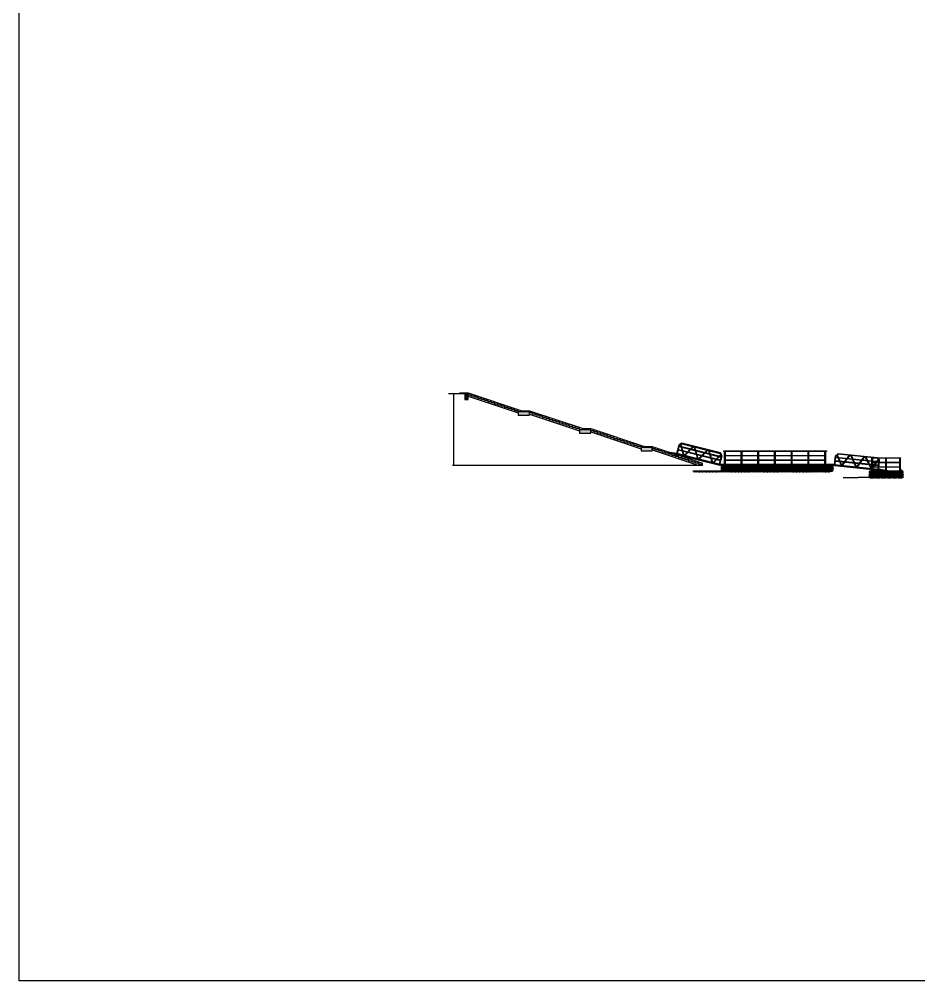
# Model space of a CAD drawing. Extents: x -231680 to 311509, y 18389 to 315840.
# Drawn here: x -37678 to 42973, y 131841 to 218066 of the extents above; entities that cross this region are included whole.
import ezdxf

# ---------------------------------------------------------------- set-up
doc = ezdxf.new("R2010")
doc.units = 0
doc.header["$LTSCALE"] = 1000
doc.linetypes.add('ACAD_ISO03W100', pattern=[30, 12, -18])
doc.linetypes.add('CENTER2', pattern=[28.575, 19.05, -3.175, 3.175, -3.175])
for name, color, linetype in [('W-bridge approach引桥', 4, 'Continuous'), ('W-FLOAT_BOWL浮筒', 253, 'Continuous'), ('W-PLASTIC_RAILINGS塑木栏杆', 6, 'Continuous'), ('W-STEEL_FRAME钢架', 3, 'Continuous'), ('W-STEEL_KEEL钢龙骨', 5, 'Continuous'), ('W-WOOD_FLOOR木地板', 30, 'Continuous'), ('W-WOOD_STUD木龙骨', 25, 'Continuous'), ('变形缝', 4, 'Continuous'), ('塑木板', 32, 'Continuous'), ('尺寸', 6, 'Continuous'), ('短销钉', 253, 'Continuous'), ('粗线', 6, 'Continuous'), ('螺栓', 146, 'Continuous'), ('龙骨', 10, 'Continuous')]:
    doc.layers.add(name, color=color, linetype=linetype)
doc.layers.add('伯利恒浮筒', color=5, linetype='Continuous', lineweight=5)
pattern_1 = [(50, (-120127.56, 200713.2), (182.18467, -15.93909), [19.05, -209.55]), (355, (-120127.56, 200713.2), (-35.24283, 191.05664), [15.24, -167.64]), (100.451, (-120112.38, 200711.88), (146.9425, 175.11669), [16.19, -178.09]), (46.1842, (-120127.56, 200764), (271.07904, -42.04233), [28.575, -314.325]), (96.6356, (-120104.97, 200760.5), (237.40423, 247.42556), [24.285, -267.135]), (351.184, (-120127.56, 200764), (237.4046, 247.4251), [22.86, -251.46]), (21, (-120102.16, 200751.3), (151.61488, -102.26552), [19.05, -209.55]), (326, (-120102.16, 200751.3), (61.80203, 184.18797), [15.24, -167.64]), (71.4514, (-120089.53, 200742.79), (213.4165, 81.92286), [16.19, -178.09]), (37.5, (-120127.56, 200713.21), (3.088603, 84.55504), [0, -165.608, 0, -170.18, 0, -168.275]), (7.5, (-120127.56, 200713.21), (66.81966, 100.180575), [0, -97.028, 0, -161.798, 0, -64.135]), (327.5, (-120184.2, 200713.21), (135.590595, -5.728744), [0, -63.5, 0, -198.12, 0, -262.89]), (317.5, (-120209.6, 200713.21), (148.12918, 25.42649), [0, -82.55, 0, -131.572, 0, -186.69])]

# ---------------------------------------------------------------- blocks, each defined once
blk = doc.blocks.new('*U41')
at = {"color": 5}
for p, q in [((-2, -53), (-2, -1)), ((-2, -1), (2, -1)), ((2, -13), (-2, -14)), ((2, -13), (-2, -14)), ((2, -15), (-2, -16)), ((2, -15), (-2, -16)), ((2, -17), (-2, -18)), ((2, -17), (-2, -18)), ((2, -19), (-2, -20)), ((2, -19), (-2, -20)), ((2, -19), (-2, -20)), ((2, -19), (-2, -20)), ((2, -21), (-2, -22)), ((2, -21), (-2, -22)), ((2, -21), (-2, -22)), ((2, -21), (-2, -22)), ((2, -23), (-2, -24)), ((2, -23), (-2, -24)), ((2, -25), (-2, -26)), ((2, -25), (-2, -26)), ((2, -27), (-2, -28)), ((2, -27), (-2, -28)), ((2, -29), (-2, -30)), ((2, -29), (-2, -30)), ((2, -29), (-2, -30)), ((2, -29), (-2, -30)), ((2, -31), (-2, -32)), ((2, -31), (-2, -32)), ((2, -31), (-2, -32)), ((2, -31), (-2, -32)), ((2, -33), (-2, -34)), ((2, -33), (-2, -34)), ((2, -35), (-2, -36)), ((2, -35), (-2, -36)), ((2, -37), (-2, -38)), ((2, -37), (-2, -38)), ((2, -39), (-2, -40)), ((2, -39), (-2, -40)), ((2, -39), (-2, -40)), ((2, -39), (-2, -40)), ((2, -41), (-2, -42)), ((2, -41), (-2, -42)), ((2, -41), (-2, -42)), ((2, -41), (-2, -42)), ((2, -43), (-2, -44)), ((2, -43), (-2, -44)), ((2, -46), (-2, -47)), ((2, -46), (-2, -47)), ((2, -48), (-2, -49)), ((2, -48), (-2, -49)), ((2, -48), (-2, -49)), ((2, -48), (-2, -49)), ((2, -50), (-2, -51)), ((2, -50), (-2, -51)), ((2, -50), (-2, -51)), ((2, -50), (-2, -51)), ((2, -52), (-2, -53)), ((2, -52), (-2, -53)), ((2, -52), (-2, -53)), ((0, -60), (-2, -53)), ((2, -54), (-2, -55)), ((2, -57), (-1, -57)), ((1, -59), (-1, -59)), ((2, -53), (0, -60)), ((2, -1), (2, -53))]:
    blk.add_line(p, q, dxfattribs=at)
blk.add_lwpolyline([(-3, 0), (-2, -1), (2, -1), (3, 0)], close=True, dxfattribs=at)
blk = doc.blocks.new('A$C0837b8cf')
at = {"layer": 'W-STEEL_FRAME钢架'}
blk.add_lwpolyline([(-17, 0), (-17, 140), (58, 140), (58, 137, -0.414214), (54, 133), (-3, 130, 0.324101), (-8, 122), (-8, 18, 0.290228), (-2, 10), (54, 7, -0.414214), (58, 3), (58, 0)], format="xyb", close=True, dxfattribs=at)
blk = doc.blocks.new('*U86')
at = {"layer": '龙骨'}
for points in [[(-25, -30), (25, -30), (25, 30), (-25, 30)], [(-20, -25), (20, -25), (20, 25), (-20, 25)]]:
    blk.add_lwpolyline(points, close=True, dxfattribs=at)
blk = doc.blocks.new('*U87')
at = {"layer": '变形缝', "color": 0, "linetype": 'ByBlock', "lineweight": -2, "transparency": 16777216}
for p in [(0, 0), (400, 0), (800, 0), (1200, 0), (1600, 0), (2000, 0), (2400, 0)]:
    blk.add_blockref('*U86', p, dxfattribs=at)
blk = doc.blocks.new('blhft')
at = {"true_color": 0x105689, "transparency": 33554470}
h = blk.add_hatch(color=146, dxfattribs=at)
h.dxf.hatch_style = 1
edge = h.paths.add_edge_path()
edge.add_line((-180, 0), (180, 0))
edge.add_arc((180, 70), 70, 270, 360)
edge.add_line((250, 70), (250, 270))
edge.add_line((250, 270), (298, 270))
edge.add_arc((298, 274), 4, 270, 360)
edge.add_line((302, 274), (302, 284))
edge.add_arc((298, 284), 4, 0, 90)
edge.add_line((298, 288), (250, 288))
edge.add_line((250, 288), (250, 375))
edge.add_arc((230, 375), 20, 0, 90)
edge.add_line((230, 395), (208, 395))
edge.add_line((208, 395), (208, 397))
edge.add_line((208, 397), (0, 407))
edge.add_line((0, 407), (-208, 397))
edge.add_line((-208, 397), (-208, 395))
edge.add_line((-208, 395), (-230, 395))
edge.add_arc((-230, 375), 20, 90, 180)
edge.add_line((-250, 375), (-250, 234))
edge.add_line((-250, 234), (-298, 234))
edge.add_arc((-298, 230), 4, 90, 180)
edge.add_line((-302, 230), (-302, 220))
edge.add_arc((-298, 220), 4, 180, 270)
edge.add_line((-298, 216), (-250, 216))
edge.add_line((-250, 216), (-250, 70))
edge.add_line((-250, 70), (-249, 60))
edge.add_line((-249, 60), (-246, 47))
edge.add_line((-246, 47), (-242, 37))
edge.add_line((-242, 37), (-235, 26))
edge.add_line((-235, 26), (-227, 18))
edge.add_line((-227, 18), (-220, 13))
edge.add_line((-220, 13), (-212, 8))
edge.add_line((-212, 8), (-204, 4))
edge.add_line((-204, 4), (-197, 2))
edge.add_line((-197, 2), (-188, 0))
edge.add_line((-188, 0), (-180, 0))
blk.add_lwpolyline([(-180, 0), (180, 0, 0.414214), (250, 70), (250, 270), (298, 270, 0.414214), (302, 274), (302, 284, 0.414214), (298, 288), (250, 288), (250, 375, 0.414214), (230, 395), (208, 395), (208, 397), (0, 407), (-208, 397), (-208, 395), (-230, 395, 0.414214), (-250, 375), (-250, 234), (-298, 234, 0.414214), (-302, 230), (-302, 220, 0.414214), (-298, 216), (-250, 216), (-250, 70), (-249, 60), (-246, 47), (-242, 37), (-235, 26), (-227, 18), (-220, 13), (-212, 8), (-204, 4), (-197, 2), (-188, 0)], format="xyb", close=True)
at = {"layer": 'W-FLOAT_BOWL浮筒', "ltscale": 0.5}
for p, q in [((-302, 230), (-302, 220)), ((302, 284), (302, 274))]:
    blk.add_line(p, q, dxfattribs=at)
at = {"layer": 'W-FLOAT_BOWL浮筒'}
for p, q in [((-302, 226), (-174, 226)), ((-298, 234), (-184, 234)), ((-298, 216), (-184, 216)), ((-250, 234), (-250, 375)), ((-250, 70), (-250, 216)), ((-230, 395), (230, 395)), ((-208, 397), (208, 397)), ((-208, 397), (-208, 395)), ((-180, 0), (180, 0)), ((-174, 244), (-174, 375)), ((174, 280), (-174, 226)), ((-174, 206), (-174, 70)), ((174, 298), (174, 375)), ((174, 280), (302, 280)), ((174, 260), (174, 70)), ((184, 288), (298, 288)), ((184, 270), (298, 270)), ((208, 397), (208, 395)), ((250, 375), (250, 288)), ((250, 270), (250, 70))]:
    blk.add_line(p, q, dxfattribs=at)
at = {"layer": 'W-FLOAT_BOWL浮筒', "ltscale": 0.5}
for centre, start, end in [((-298, 230), 90, 180), ((298, 284), 0, 90)]:
    blk.add_arc(centre, 4, start, end, dxfattribs=at)
at = {"layer": 'W-FLOAT_BOWL浮筒'}
for centre, radius, start, end in [((-298, 220), 4, 180, 270), ((-230, 375), 20, 90, 180), ((-180, 70), 70, 180, 270), ((0, -1768), 2175, 84.50426, 95.49574), ((-184, 244), 10, 270, 0), ((-184, 206), 10, 0, 90), ((-154, 375), 20, 90, 180), ((-104, 70), 70, 180, 270), ((104, 70), 70, 270, 0), ((154, 375), 20, 0, 90), ((184, 298), 10, 180, 270), ((184, 260), 10, 90, 180), ((180, 70), 70, 270, 0), ((230, 375), 20, 0, 90), ((298, 274), 4, 270, 0)]:
    blk.add_arc(centre, radius, start, end, dxfattribs=at)
at = {"layer": 'W-FLOAT_BOWL浮筒', "extrusion": (0, 0, -1)}
blk.add_ellipse((-212, 375), major_axis=(-30.4, 0), ratio=0.921809, start_param=3.141593, end_param=6.283185, dxfattribs=at)
at = {"layer": 'W-FLOAT_BOWL浮筒'}
blk.add_ellipse((-212, 320), major_axis=(-16, 0), ratio=0.75, dxfattribs=at)
blk.add_ellipse((212, 375), major_axis=(30.4, 0.1), ratio=0.921809, start_param=3.141593, end_param=6.283185, dxfattribs=at)
at = {"layer": 'W-FLOAT_BOWL浮筒', "extrusion": (0, 0, -1)}
blk.add_ellipse((212, 320), major_axis=(16, 0), ratio=0.75, dxfattribs=at)
blk = doc.blocks.new('dxd')
at = {"layer": '短销钉', "lineweight": 13}
for p, q in [((-86, 227), (-56, 200)), ((-79, 244), (79, 244)), ((-78, 244), (-78, 246)), ((-78, 246), (78, 246)), ((-52, 180), (-52, 193)), ((-49, 153), (-28, 136)), ((-43, 197), (42, 197)), ((-29, 39), (-29, 45)), ((-26, 48), (-24, 48)), ((-24, 30), (-24, 128)), ((-24, 30), (24, 30)), ((-24, 30), (-18, 2)), ((-19, 133), (19, 133)), ((-16, 0), (16, 0)), ((-6, 39), (-6, 44)), ((6, 39), (6, 44)), ((24, 30), (18, 2)), ((24, 30), (24, 128)), ((26, 48), (24, 48)), ((49, 153), (28, 136)), ((29, 39), (29, 45)), ((52, 180), (52, 193)), ((86, 227), (56, 200)), ((78, 244), (78, 246))]:
    blk.add_line(p, q, dxfattribs=at)
at = {"layer": '短销钉', "lineweight": 13, "ltscale": 0.1}
for p, q in [((-18, 2), (-18, 0)), ((-18, 0), (-16, 0)), ((16, 0), (18, 0)), ((18, 2), (18, 0))]:
    blk.add_line(p, q, dxfattribs=at)
at = {"layer": '短销钉', "lineweight": 13}
for centre, radius, start, end in [((-79, 234), 10, 90, 228.00092), ((0, -1254), 1503, 87.04345, 92.95655), ((-44, 170), 13.5, 126.56574, 231), ((-62, 193), 10, 0, 48.00092), ((-35, 154), 31.4, 56.41658, 122.85309), ((-43, 161), 10, 184.14788, 231), ((-34, 186), 31.4, 236.13806, 303.55692), ((-26, 45), 3, 90, 180), ((-34, 128), 10, 0, 51), ((-16, 2), 2.5, 191.30993, 270), ((-25, 170), 13.5, 308.36964, 51.90106), ((-3, 44), 3, 115.37693, 180), ((0, 38), 10, 64.62307, 115.37693), ((3, 44), 3, 0, 64.62307), ((25, 170), 13.5, 128.09894, 231.63036), ((16, 2), 2.5, 270, 348.69007), ((35, 155), 31.3, 57.12872, 123.60194), ((34, 186), 31.4, 236.43853, 303.86649), ((34, 128), 10, 129, 180), ((26, 45), 3, 0, 90), ((42, 161), 10, 309, 355.85212), ((62, 193), 10, 131.99908, 180), ((44, 170), 13.5, 309, 53.43426), ((79, 234), 10, 311.99908, 90)]:
    blk.add_arc(centre, radius, start, end, dxfattribs=at)
for centre, major_axis, start_param, end_param in [((-23, 39), (0, -9), 4.712389, 6.115737), ((0, 39), (0, 9), 1.570796, 4.712389)]:
    blk.add_ellipse(centre, major_axis=major_axis, ratio=0.666667, start_param=start_param, end_param=end_param, dxfattribs=at)
at = {"layer": '短销钉', "lineweight": 13, "extrusion": (0, 0, -1)}
blk.add_ellipse((23, 39), major_axis=(0, -9), ratio=0.666667, start_param=4.712389, end_param=6.115737, dxfattribs=at)
blk = doc.blocks.new('短销固定件正视面')
at = {"layer": '塑木板', "color": 156}
blk.add_lwpolyline([(2149439, 351499), (2149442, 351499), (2149489, 351499), (2149489, 351452), (2149489, 351449), (2149439, 351449)], close=True, dxfattribs=at)
at = {"layer": '塑木板', "color": 5}
blk.add_lwpolyline([(2149489, 351449), (2149489, 351499), (2149439, 351499)], dxfattribs=at)
at = {"layer": '螺栓', "color": 156}
for points in [[(2149454, 351197), (2149475, 351197), (2149475, 351187), (2149454, 351187)], [(2149455, 351199), (2149473, 351199), (2149473, 351197), (2149455, 351197)], [(2149459, 351197), (2149470, 351197), (2149470, 351187), (2149459, 351187)]]:
    blk.add_lwpolyline(points, close=True, dxfattribs=at)
blk.add_lwpolyline([(2149458, 351449), (2149458, 351182), (2149470, 351182), (2149470, 351449)], dxfattribs=at)
blk = doc.blocks.new('A$C47c33f2f')
at = {"color": 4}
for p, q in [((0, 0), (46, 0)), ((44, 2), (2, 2)), ((2, 2), (2, 2)), ((4, 18), (4, 4)), ((4, 18), (42, 18)), ((4, 4), (42, 4)), ((12, 26), (12, 88)), ((12, 26), (32, 26)), ((34, 26), (34, 88)), ((42, 16), (42, 4))]:
    blk.add_line(p, q, dxfattribs=at)
blk.add_circle((23, 104), 15, dxfattribs=at)
for centre, radius, start, end in [((2, 0), 2.5, 90, 180), ((2, 4), 2, 270, 0), ((12, 18), 8, 90, 180), ((-5, 88), 17.3, 1.48254, 29.93066), ((32, 16), 10, 0, 90), ((51, 88), 17.3, 150.06934, 178.51746), ((44, 4), 2, 180, 270), ((44, 0), 2.5, 0, 90)]:
    blk.add_arc(centre, radius, start, end, dxfattribs=at)
at = {"layer": '尺寸'}
for p, q in [((0, 0), (0, 0)), ((0, 0), (0, 0)), ((44, 2), (44, 2)), ((46, 0), (46, 0))]:
    blk.add_line(p, q, dxfattribs=at)
blk = doc.blocks.new('连接')
at = {"layer": 'W-STEEL_KEEL钢龙骨'}
blk.add_lwpolyline([(503899, 498604), (503899, 498534), (503959, 498534), (503959, 498604)], dxfattribs=at)
blk.add_circle((503929, 498604), 5, dxfattribs=at)
blk.add_arc((503929, 498604), 30, 0, 180, dxfattribs=at)
blk = doc.blocks.new('*U88')
at = {"layer": '伯利恒浮筒'}
for p in [(-250, -243), (250, -243)]:
    blk.add_blockref('blhft', p, dxfattribs=at)
at = {"layer": '塑木板', "color": 0}
blk.add_blockref('短销固定件正视面', (-2149464, -351256), dxfattribs=at)
at = {"layer": '短销钉'}
blk.add_blockref('dxd', (0, -57), dxfattribs=at)
blk = doc.blocks.new('*U89')
at = {"color": 0, "linetype": 'ByBlock', "lineweight": -2, "transparency": 16777216}
for p in [(-7000, 0), (-6000, 0), (-5000, 0), (-4000, 0), (-3000, 0), (-2000, 0), (-1000, 0), (0, 0)]:
    blk.add_blockref('*U88', p, dxfattribs=at)
blk = doc.blocks.new('*U90')
at = {"layer": 'W-WOOD_FLOOR木地板', "xscale": -0.5725585485362127, "yscale": 0.5725585485362127, "zscale": 0.5725585485362127}
blk.add_blockref('A$C0837b8cf', (12, -40), dxfattribs=at)
blk = doc.blocks.new('*U91')
at = {"color": 0, "linetype": 'ByBlock', "lineweight": -2, "transparency": 16777216}
for p in [(-7000, 0), (-6000, 0), (-5000, 0), (-4000, 0), (-3000, 0), (-2000, 0), (-1000, 0), (0, 0)]:
    blk.add_blockref('*U90', p, dxfattribs=at)
blk = doc.blocks.new('*U67')
blk.add_lwpolyline([(33, 61), (-33, -61)])
blk = doc.blocks.new('*U68')
at = {"color": 0, "linetype": 'ByBlock', "lineweight": -2, "transparency": 16777216}
for p in [(-12198, 0), (-12098, 0), (-11998, 0), (-11898, 0), (-11798, 0), (-11698, 0), (-11598, 0), (-11498, 0), (-11398, 0), (-11298, 0), (-11198, 0), (-11098, 0), (-10998, 0), (-10898, 0), (-10798, 0), (-10698, 0), (-10598, 0), (-10498, 0), (-10398, 0), (-10298, 0), (-10198, 0), (-10098, 0), (-9998, 0), (-9898, 0), (-9798, 0), (-9698, 0), (-9598, 0), (-9498, 0), (-9398, 0), (-9298, 0), (-9198, 0), (-9099, 0), (-8999, 0), (-8899, 0), (-8799, 0), (-8699, 0), (-8599, 0), (-8499, 0), (-8399, 0), (-8299, 0), (-8199, 0), (-8099, 0), (-7999, 0), (-7899, 0), (-7799, 0), (-7699, 0), (-7599, 0), (-7499, 0), (-7399, 0), (-7299, 0), (-7199, 0), (-7099, 0), (-6999, 0), (-6899, 0), (-6799, 0), (-6699, 0), (-6599, 0), (-6499, 0), (-6399, 0), (-6299, 0), (-6199, 0), (-6099, 0), (-5999, 0), (-5899, 0), (-5799, 0), (-5699, 0), (-5599, 0), (-5499, 0), (-5399, 0), (-5299, 0), (-5199, 0), (-5099, 0), (-4999, 0), (-4899, 0), (-4799, 0), (-4699, 0), (-4599, 0), (-4499, 0), (-4399, 0), (-4299, 0), (-4199, 0), (-4099, 0), (-3999, 0), (-3899, 0), (-3799, 0), (-3699, 0), (-3599, 0), (-3499, 0), (-3399, 0), (-3299, 0), (-3199, 0), (-3099, 0), (-3000, 0), (-2900, 0), (-2800, 0), (-2700, 0), (-2600, 0), (-2500, 0), (-2400, 0), (-2300, 0), (-2200, 0), (-2100, 0), (-2000, 0), (-1900, 0), (-1800, 0), (-1700, 0), (-1600, 0), (-1500, 0), (-1400, 0), (-1300, 0), (-1200, 0), (-1100, 0), (-1000, 0), (-900, 0), (-800, 0), (-700, 0), (-600, 0), (-500, 0), (-400, 0), (-300, 0), (-200, 0), (-100, 0), (0, 0)]:
    blk.add_blockref('*U67', p, dxfattribs=at)
blk = doc.blocks.new('滚轮支架 -left')
for p, q in [((-50, 10), (-22, 81)), ((50, 10), (22, 81))]:
    blk.add_line(p, q)
at = {"color": 3, "linetype": 'CENTER2'}
for p, q in [((-15, 70), (15, 70)), ((0, 85), (0, 55))]:
    blk.add_line(p, q, dxfattribs=at)
blk.add_lwpolyline([(-50, 10), (50, 10), (50, -5), (-50, -5)], close=True)
blk.add_circle((0, 70), 11)
blk.add_arc((0, 70), 25, 26.19556, 153.80444)
blk = doc.blocks.new('滚轮')
for radius in [50, 47, 12.2, 10.3]:
    blk.add_circle((0, 0), radius)
blk = doc.blocks.new('jkhgasjgasjkdgasjdk')
blk.add_lwpolyline([(61709, -4800), (61711, -4805, 0.414214), (61712, -4806), (62487, -4619, 0.416514), (62488, -4618), (62487, -4614, 0.411917), (62486, -4614)], format="xyb", close=True)
at = {"lineweight": 5}
blk.add_lwpolyline([(61812, -4782), (61816, -4799, -0.414214), (61815, -4800), (61725, -4822, -0.414214), (61724, -4821), (61720, -4804)], format="xyb", dxfattribs=at)
blk.add_lwpolyline([(61812, -4782), (62469, -4624), (62472, -4636), (61815, -4794)], close=True)
blk.add_lwpolyline([(61813, -4786), (62470, -4629)])
blk = doc.blocks.new('hajsdhjasdhkasd')
at = {"color": 3}
for p, q in [((62502, -3818), (62702, -3618)), ((62502, -4618), (62502, -3818)), ((62547, -3837), (62502, -3818)), ((62547, -3837), (62720, -3663)), ((62547, -4618), (62547, -3837)), ((62702, -3618), (66282, -3618)), ((66282, -3618), (62702, -3618)), ((62720, -3663), (62702, -3618)), ((66263, -3663), (62720, -3663)), ((66263, -3663), (66282, -3618)), ((66263, -3663), (66437, -3837)), ((66282, -3618), (66482, -3818)), ((66437, -4618), (66437, -3837)), ((66482, -4618), (66482, -3818)), ((62492, -4618), (66492, -4618)), ((62492, -4698), (62492, -4618)), ((62492, -4698), (62492, -4618)), ((62492, -4698), (66492, -4698)), ((66492, -4698), (66492, -4618)), ((66492, -4698), (66492, -4647))]:
    blk.add_line(p, q, dxfattribs=at)
at = {"color": 3, "linetype": 'ACAD_ISO03W100'}
for p, q in [((62543, -4618), (62543, -3836)), ((62544, -3834), (62719, -3659)), ((66265, -3659), (62719, -3659)), ((66265, -3659), (66441, -3835)), ((66441, -4618), (66441, -3835))]:
    blk.add_line(p, q, dxfattribs=at)
at = {"color": 0}
for p, q in [((62547, -3932), (66437, -3932)), ((62547, -3982), (66437, -3982)), ((62547, -4250), (66437, -4250)), ((62547, -4300), (66437, -4300))]:
    blk.add_line(p, q, dxfattribs=at)
at = {"color": 2}
for p, q in [((62611, -3767), (62647, -3731)), ((62611, -3767), (63089, -4618)), ((62647, -3731), (63146, -4618)), ((63168, -4618), (63727, -3659)), ((63226, -4618), (63785, -3659)), ((63785, -3659), (63727, -3659)), ((64423, -4618), (63865, -3659)), ((63865, -3659), (63922, -3659)), ((64481, -4618), (63922, -3659)), ((64502, -4618), (65060, -3659)), ((64560, -4618), (65118, -3659)), ((65118, -3659), (65060, -3659)), ((65757, -4618), (65198, -3659)), ((65198, -3659), (65256, -3659)), ((65815, -4618), (65256, -3659)), ((66336, -3731), (65837, -4618)), ((66373, -3767), (65894, -4618)), ((66373, -3767), (66336, -3731))]:
    blk.add_line(p, q, dxfattribs=at)
at = {"color": 4}
blk.add_line((66482, -3818), (66437, -3837), dxfattribs=at)
at = {"color": 3, "lineweight": 5}
for p, q in [((66482, -4618), (66482, -3818)), ((62492, -4698), (62492, -4618)), ((62492, -4678), (62492, -4618)), ((62492, -4678), (62492, -4618)), ((62492, -4698), (62492, -4618)), ((62492, -4678), (62492, -4618)), ((62492, -4678), (62492, -4618)), ((62492, -4698), (66492, -4698)), ((66392, -4698), (66392, -4618)), ((66492, -4678), (66492, -4618)), ((66492, -4698), (66492, -4618))]:
    blk.add_line(p, q, dxfattribs=at)
at = {"color": 1}
for p, q in [((62492, -4618), (62492, -4618)), ((62492, -4618), (62492, -4618)), ((66491, -4619), (66491, -4619)), ((66491, -4619), (66491, -4619))]:
    blk.add_line(p, q, dxfattribs=at)
at = {"color": 3}
for points in [[(62492, -4618), (66492, -4618), (66492, -4698), (62492, -4698)], [(62496, -4622), (62568, -4622), (62568, -4694), (62496, -4694)], [(62496, -4622), (62568, -4622), (62568, -4694), (62496, -4694)], [(66392, -4618), (66492, -4618), (66492, -4698), (66392, -4698)], [(66396, -4622), (66488, -4622), (66488, -4694), (66396, -4694)]]:
    blk.add_lwpolyline(points, close=True, dxfattribs=at)
at = {"color": 3, "lineweight": 5}
for points in [[(62492, -4618), (62572, -4618), (62572, -4698), (62492, -4698)], [(62496, -4622), (62568, -4622), (62568, -4694), (62496, -4694)], [(62496, -4622), (62568, -4622), (62568, -4694), (62496, -4694)], [(66492, -4618), (66392, -4618), (66392, -4698), (66492, -4698)], [(66488, -4622), (66396, -4622), (66396, -4694), (66488, -4694)]]:
    blk.add_lwpolyline(points, close=True, dxfattribs=at)
at = {"rotation": 180}
blk.add_blockref('滚轮支架 -left', (66442, -4703), dxfattribs=at)
blk.add_blockref('滚轮支架 -left', (66442, -4703), dxfattribs=at)
blk.add_blockref('滚轮支架 -left', (66442, -4703), dxfattribs=at)
blk.add_blockref('滚轮支架 -left', (66442, -4703), dxfattribs=at)
blk.add_blockref('滚轮支架 -left', (66442, -4703), dxfattribs=at)
blk.add_blockref('滚轮支架 -left', (66442, -4703), dxfattribs=at)
blk.add_blockref('滚轮', (66442, -4773))
blk.add_blockref('滚轮', (66442, -4773))
blk.add_blockref('滚轮', (66442, -4773))
at = {"xscale": -1, "rotation": 7.958645654044859}
blk.add_blockref('jkhgasjgasjkdgasjdk', (127739, 8603), dxfattribs=at)
blk = doc.blocks.new('sdgdfghdrth')
h = blk.add_hatch()
h.set_pattern_fill('AR-CONC', color=256, scale=100)
h.set_pattern_definition([(50, (0, 0), (182.18467, -15.93909), [19.05, -209.55]), (355, (0, 0), (-35.24283, 191.05664), [15.24, -167.64]), (100.451, (15.18, -1.33), (146.9425, 175.11669), [16.19, -178.09]), (46.1842, (0, 50.8), (271.07904, -42.04233), [28.575, -314.325]), (96.6356, (22.6, 47.3), (237.40423, 247.42556), [24.285, -267.135]), (351.184, (0, 50.8), (237.4046, 247.4251), [22.86, -251.46]), (21, (25.4, 38.1), (151.61488, -102.26552), [19.05, -209.55]), (326, (25.4, 38.1), (61.80203, 184.18797), [15.24, -167.64]), (71.4514, (38.03, 29.58), (213.4165, 81.92286), [16.19, -178.09]), (37.5, (0, 0), (3.088603, 84.55504), [0, -165.608, 0, -170.18, 0, -168.275]), (7.5, (0, 0), (66.81966, 100.180575), [0, -97.028, 0, -161.798, 0, -64.135]), (327.5, (-56.64, 0), (135.590595, -5.728744), [0, -63.5, 0, -198.12, 0, -262.89]), (317.5, (-82.04, 0), (148.12918, 25.42649), [0, -82.55, 0, -131.572, 0, -186.69])])
h.paths.add_polyline_path([(141597, -21764), (141297, -21764), (141297, -21664), (140997, -21664), (140997, -21564), (140697, -21564), (140697, -21464), (140397, -21464), (140397, -21364), (140097, -21364), (140097, -21264), (139797, -21264), (139797, -21164), (139497, -21164), (139497, -21264), (143686, -22664), (143997, -22664), (143997, -22564), (143697, -22564), (143697, -22464), (143397, -22464), (143397, -22364), (143097, -22364), (143097, -22264), (142797, -22264), (142797, -22164), (142497, -22164), (142497, -22064), (142197, -22064), (142197, -21964), (141897, -21964), (141897, -21864), (141597, -21864)])
for points in [[(139497, -20964), (143997, -22464)], [(139797, -21264), (139797, -21164), (139497, -21164)], [(139497, -21264), (143686, -22664)], [(140097, -21364), (140097, -21264), (139797, -21264)], [(140397, -21464), (140397, -21364), (140097, -21364)], [(140697, -21564), (140697, -21464), (140397, -21464)], [(140997, -21664), (140997, -21564), (140697, -21564)], [(141297, -21764), (141297, -21664), (140997, -21664)], [(141597, -21864), (141597, -21764), (141297, -21764)], [(141897, -21964), (141897, -21864), (141597, -21864)], [(142197, -22064), (142197, -21964), (141897, -21964)], [(142497, -22164), (142497, -22064), (142197, -22064)], [(142797, -22264), (142797, -22164), (142497, -22164)], [(143097, -22364), (143097, -22264), (142797, -22264)], [(143397, -22464), (143397, -22364), (143097, -22364)], [(143697, -22564), (143697, -22464), (143397, -22464)], [(143997, -22664), (143997, -22564), (143697, -22564)]]:
    blk.add_lwpolyline(points)

msp = doc.modelspace()

# ---------------------------------------------------------------- hatches: boundary and pattern name
h = msp.add_hatch()
h.set_pattern_fill('AR-CONC', color=256, scale=100)
h.set_pattern_definition(pattern_1)
h.paths.add_polyline_path([(2569.6, 184461.5), (2269.6, 184461.5), (2269.6, 183961.5), (2569.6, 183961.5)])
h = msp.add_hatch()
h.set_pattern_fill('AR-CONC', color=256, scale=100)
h.set_pattern_definition(pattern_1)
h.paths.add_polyline_path([(2569.6, 184461.5), (2269.6, 184461.5), (2269.6, 183961.5), (2569.6, 183961.5)], flags=17)
h.paths.add_polyline_path([(7069.6, 182857.6), (8069.6, 182857.6), (8069.6, 182757.6), (8069.6, 182557.6), (7069.6, 182557.6), (7069.6, 182757.6), (2569.6, 184261.5), (2569.6, 183961.5), (2269.6, 183961.5), (2269.6, 184461.5), (2569.6, 184461.5), (2569.6, 184361.5), (2869.6, 184361.5), (2869.6, 184261.5), (3169.6, 184261.5), (3169.6, 184161.5), (3469.6, 184161.5), (3469.6, 184061.5), (3769.6, 184061.5), (3769.6, 183961.5), (4069.6, 183961.5), (4069.6, 183861.5), (4369.6, 183861.5), (4369.6, 183761.5), (4669.6, 183761.5), (4669.6, 183661.5), (4969.6, 183661.5), (4969.6, 183561.5), (5269.6, 183561.5), (5269.6, 183461.5), (5569.6, 183461.5), (5569.6, 183361.5), (5869.6, 183361.5), (5869.6, 183261.5), (6169.6, 183261.5), (6169.6, 183161.5), (6469.6, 183161.5), (6469.6, 183061.5), (6769.6, 183061.5), (6769.6, 182961.5), (7069.6, 182961.5)])
h = msp.add_hatch()
h.set_pattern_fill('AR-CONC', color=256, scale=100)
h.set_pattern_definition([(50, (-114627.56, 199109.23), (182.18467, -15.93909), [19.05, -209.55]), (355, (-114627.56, 199109.23), (-35.24283, 191.05664), [15.24, -167.64]), (100.451, (-114612.38, 199107.9), (146.9425, 175.11669), [16.19, -178.09]), (46.1842, (-114627.56, 199160.03), (271.07904, -42.04233), [28.575, -314.325]), (96.6356, (-114604.97, 199156.53), (237.40423, 247.42556), [24.285, -267.135]), (351.184, (-114627.56, 199160.03), (237.4046, 247.4251), [22.86, -251.46]), (21, (-114602.16, 199147.33), (151.61488, -102.26552), [19.05, -209.55]), (326, (-114602.16, 199147.33), (61.80203, 184.18797), [15.24, -167.64]), (71.4514, (-114589.53, 199138.81), (213.4165, 81.92286), [16.19, -178.09]), (37.5, (-114627.56, 199109.23), (3.088603, 84.55504), [0, -165.608, 0, -170.18, 0, -168.275]), (7.5, (-114627.56, 199109.23), (66.81966, 100.180575), [0, -97.028, 0, -161.798, 0, -64.135]), (327.5, (-114684.2, 199109.23), (135.590595, -5.728744), [0, -63.5, 0, -198.12, 0, -262.89]), (317.5, (-114709.6, 199109.23), (148.12918, 25.42649), [0, -82.55, 0, -131.572, 0, -186.69])])
h.paths.add_polyline_path([(8069.6, 182857.6), (7769.6, 182857.6), (7769.6, 182357.6), (8069.6, 182357.6)], flags=17)
h.paths.add_polyline_path([(12569.6, 181253.6), (13569.6, 181253.6), (13569.6, 181153.6), (13569.6, 180953.6), (12569.6, 180953.6), (12569.6, 181153.6), (8069.6, 182657.6), (8069.6, 182357.6), (7769.6, 182357.6), (7769.6, 182857.6), (8069.6, 182857.6), (8069.6, 182757.6), (8369.6, 182757.6), (8369.6, 182657.6), (8669.6, 182657.6), (8669.6, 182557.6), (8969.6, 182557.6), (8969.6, 182457.6), (9269.6, 182457.6), (9269.6, 182357.6), (9569.6, 182357.6), (9569.6, 182257.6), (9869.6, 182257.6), (9869.6, 182157.6), (10169.6, 182157.6), (10169.6, 182057.6), (10469.6, 182057.6), (10469.6, 181957.6), (10769.6, 181957.6), (10769.6, 181857.6), (11069.6, 181857.6), (11069.6, 181757.6), (11369.6, 181757.6), (11369.6, 181657.6), (11669.6, 181657.6), (11669.6, 181557.6), (11969.6, 181557.6), (11969.6, 181457.6), (12269.6, 181457.6), (12269.6, 181357.6), (12569.6, 181357.6)])
h = msp.add_hatch()
h.set_pattern_fill('AR-CONC', color=256, scale=100)
h.set_pattern_definition([(50, (-109127.56, 197505.26), (182.18467, -15.93909), [19.05, -209.55]), (355, (-109127.56, 197505.26), (-35.24283, 191.05664), [15.24, -167.64]), (100.451, (-109112.38, 197503.93), (146.9425, 175.11669), [16.19, -178.09]), (46.1842, (-109127.56, 197556.06), (271.07904, -42.04233), [28.575, -314.325]), (96.6356, (-109104.97, 197552.56), (237.40423, 247.42556), [24.285, -267.135]), (351.184, (-109127.56, 197556.06), (237.4046, 247.4251), [22.86, -251.46]), (21, (-109102.16, 197543.36), (151.61488, -102.26552), [19.05, -209.55]), (326, (-109102.16, 197543.36), (61.80203, 184.18797), [15.24, -167.64]), (71.4514, (-109089.53, 197534.84), (213.4165, 81.92286), [16.19, -178.09]), (37.5, (-109127.56, 197505.26), (3.088603, 84.55504), [0, -165.608, 0, -170.18, 0, -168.275]), (7.5, (-109127.56, 197505.26), (66.81966, 100.180575), [0, -97.028, 0, -161.798, 0, -64.135]), (327.5, (-109184.2, 197505.26), (135.590595, -5.728744), [0, -63.5, 0, -198.12, 0, -262.89]), (317.5, (-109209.6, 197505.26), (148.12918, 25.42649), [0, -82.55, 0, -131.572, 0, -186.69])])
h.paths.add_polyline_path([(13569.6, 181253.6), (13269.6, 181253.6), (13269.6, 180753.6), (13569.6, 180753.6)], flags=17)
h.paths.add_polyline_path([(18069.6, 179649.6), (19069.6, 179649.6), (19069.6, 179549.6), (19069.6, 179349.6), (18069.6, 179349.6), (18069.6, 179549.6), (13569.6, 181053.6), (13569.6, 180753.6), (13269.6, 180753.6), (13269.6, 181253.6), (13569.6, 181253.6), (13569.6, 181153.6), (13869.6, 181153.6), (13869.6, 181053.6), (14169.6, 181053.6), (14169.6, 180953.6), (14469.6, 180953.6), (14469.6, 180853.6), (14769.6, 180853.6), (14769.6, 180753.6), (15069.6, 180753.6), (15069.6, 180653.6), (15369.6, 180653.6), (15369.6, 180553.6), (15669.6, 180553.6), (15669.6, 180453.6), (15969.6, 180453.6), (15969.6, 180353.6), (16269.6, 180353.6), (16269.6, 180253.6), (16569.6, 180253.6), (16569.6, 180153.6), (16869.6, 180153.6), (16869.6, 180053.6), (17169.6, 180053.6), (17169.6, 179953.6), (17469.6, 179953.6), (17469.6, 179853.6), (17769.6, 179853.6), (17769.6, 179753.6), (18069.6, 179753.6)])
at = {"layer": 'W-WOOD_STUD木龙骨'}
h = msp.add_hatch(dxfattribs=at)
h.set_pattern_fill('木纹03', color=256, scale=100)
h.set_pattern_definition([(0, (-1115847.4, -264980.52), (200, 200), [10, -190]), (90, (-1115767.4, -264910.52), (-200, 200), [20, -180]), (45, (-1115807.4, -264930.52), (0, 199.998082), [14.14, -42.42, 14.14, -28.28, 99, -85]), (45, (-1115857.4, -264990.52), (0, 200), [14.142, -28.284, 14.142, -226.2]), (45, (-1115787.4, -264970.52), (0, 200), [14.142, -268.700712]), (45, (-1115767.4, -264980.52), (0, 200), [14.142, -268.700712]), (45, (-1115797.4, -264960.52), (0, 200), [14.142, -268.700712]), (45, (-1115807.4, -264950.52), (0, 200), [28.284, -254.558712]), (45, (-1115757.4, -264800.52), (0, 200), [28.284, -254.558712]), (45, (-1115827.4, -264940.52), (0, 200), [56.568, -226.274712]), (45, (-1115837.4, -264930.52), (0, 200), [56.568, -226.274712]), (45, (-1115707.4, -264870.52), (0, 200), [56.568, -226.274712]), (45, (-1115847.4, -264910.52), (0, 200), [42.4264, -240.416312]), (45, (-1115887.4, -264880.52), (0, 200), [42.4264, -240.416312]), (45, (-1115867.4, -264900.52), (0, 200), [42.4264, -240.416312]), (45, (-1115737.4, -264840.52), (0, 200), [70.71068, -212.132032]), (45, (-1115757.4, -264830.52), (0, 200), [70.71068, -212.132032]), (45, (-1115737.4, -264880.52), (0, 200), [98.99495, -183.847763]), (26.565051, (-1115827.4, -264960.52), (200, 8e-08), [22.360678, -424.852916]), (26.565051, (-1115787.4, -264900.52), (200, 8e-08), [22.360678, -424.852916]), (26.565051, (-1115797.4, -264920.52), (200, 8e-08), [22.360678, -424.852916]), (26.565051, (-1115837.4, -264980.52), (200, 8e-08), [44.72136, -402.492235]), (26.565051, (-1115797.4, -264890.52), (200, 8e-08), [67.08204, -380.131556]), (26.565051, (-1115817.4, -264880.52), (200, 8e-08), [89.44272, -357.770876]), (26.565051, (-1115837.4, -264870.52), (200, 8e-08), [89.44272, -357.770876]), (26.565051, (-1115867.4, -264810.52), (200, 8e-08), [89.44272, -357.770876]), (26.565051, (-1115867.4, -264830.52), (200, 8e-08), [111.8034, -335.410195]), (26.565051, (-1115857.4, -264850.52), (200, 8e-08), [111.8034, -335.410195]), (63.434949, (-1115787.4, -264930.52), (1e-08, 200), [22.360678, -424.852916]), (63.434949, (-1115817.4, -264950.52), (1e-08, 200), [22.360678, -424.852916]), (63.434949, (-1115847.4, -264980.52), (1e-08, 200), [44.72136, -402.492235]), (63.434949, (-1115787.4, -264950.52), (1e-08, 200), [44.72136, -402.492235]), (63.434949, (-1115867.4, -264990.52), (1e-08, 200), [67.08204, -380.131556]), (63.434949, (-1115887.4, -264990.52), (1e-08, 200), [89.44272, -357.770876]), (63.434949, (-1115707.4, -264980.52), (1e-08, 200), [89.44272, -357.770876]), (63.434949, (-1115777.4, -264960.52), (1e-08, 200), [89.44272, -357.770876]), (63.434949, (-1115737.4, -264980.52), (1e-08, 200), [111.8034, -335.410195]), (63.434949, (-1115757.4, -264970.52), (1e-08, 200), [111.8034, -335.410195])])
h.paths.add_polyline_path([(35277, 178124.6), (35277, 178149.6), (25277.5, 178149.6), (25277.5, 178124.6)])
h = msp.add_hatch(dxfattribs=at)
h.set_pattern_fill('木纹03', color=256, scale=100)
h.set_pattern_definition([(0, (-1109575.3, -265589.88), (200, 200), [10, -190]), (90, (-1109495.3, -265519.88), (-200, 200), [20, -180]), (45, (-1109535.3, -265539.88), (0, 199.998082), [14.14, -42.42, 14.14, -28.28, 99, -85]), (45, (-1109585.3, -265599.88), (0, 200), [14.142, -28.284, 14.142, -226.2]), (45, (-1109515.3, -265579.88), (0, 200), [14.142, -268.700712]), (45, (-1109495.3, -265589.88), (0, 200), [14.142, -268.700712]), (45, (-1109525.3, -265569.88), (0, 200), [14.142, -268.700712]), (45, (-1109535.3, -265559.88), (0, 200), [28.284, -254.558712]), (45, (-1109485.3, -265409.88), (0, 200), [28.284, -254.558712]), (45, (-1109555.3, -265549.88), (0, 200), [56.568, -226.274712]), (45, (-1109565.3, -265539.88), (0, 200), [56.568, -226.274712]), (45, (-1109435.3, -265479.88), (0, 200), [56.568, -226.274712]), (45, (-1109575.3, -265519.88), (0, 200), [42.4264, -240.416312]), (45, (-1109615.3, -265489.88), (0, 200), [42.4264, -240.416312]), (45, (-1109595.3, -265509.88), (0, 200), [42.4264, -240.416312]), (45, (-1109465.3, -265449.88), (0, 200), [70.71068, -212.132032]), (45, (-1109485.3, -265439.88), (0, 200), [70.71068, -212.132032]), (45, (-1109465.3, -265489.88), (0, 200), [98.99495, -183.847763]), (26.565051, (-1109555.3, -265569.88), (200, 8e-08), [22.360678, -424.852916]), (26.565051, (-1109515.3, -265509.88), (200, 8e-08), [22.360678, -424.852916]), (26.565051, (-1109525.3, -265529.88), (200, 8e-08), [22.360678, -424.852916]), (26.565051, (-1109565.3, -265589.88), (200, 8e-08), [44.72136, -402.492235]), (26.565051, (-1109525.3, -265499.88), (200, 8e-08), [67.08204, -380.131556]), (26.565051, (-1109545.3, -265489.88), (200, 8e-08), [89.44272, -357.770876]), (26.565051, (-1109565.3, -265479.88), (200, 8e-08), [89.44272, -357.770876]), (26.565051, (-1109595.3, -265419.88), (200, 8e-08), [89.44272, -357.770876]), (26.565051, (-1109595.3, -265439.88), (200, 8e-08), [111.8034, -335.410195]), (26.565051, (-1109585.3, -265459.88), (200, 8e-08), [111.8034, -335.410195]), (63.434949, (-1109515.3, -265539.88), (1e-08, 200), [22.360678, -424.852916]), (63.434949, (-1109545.3, -265559.88), (1e-08, 200), [22.360678, -424.852916]), (63.434949, (-1109575.3, -265589.88), (1e-08, 200), [44.72136, -402.492235]), (63.434949, (-1109515.3, -265559.88), (1e-08, 200), [44.72136, -402.492235]), (63.434949, (-1109595.3, -265599.88), (1e-08, 200), [67.08204, -380.131556]), (63.434949, (-1109615.3, -265599.88), (1e-08, 200), [89.44272, -357.770876]), (63.434949, (-1109435.3, -265589.88), (1e-08, 200), [89.44272, -357.770876]), (63.434949, (-1109505.3, -265569.88), (1e-08, 200), [89.44272, -357.770876]), (63.434949, (-1109465.3, -265589.88), (1e-08, 200), [111.8034, -335.410195]), (63.434949, (-1109485.3, -265579.88), (1e-08, 200), [111.8034, -335.410195])])
h.paths.add_polyline_path([(41549.1, 177515.3), (41549.1, 177540.3), (38549.6, 177540.3), (38549.6, 177515.3)])

# ---------------------------------------------------------------- linework, layer by layer
for points in [[(-37678, 315839.6), (99265.7, 315839.6), (99265.7, 131841.3), (-37678, 131841.3)], [(2569.6, 184461.5), (2269.6, 184461.5), (2269.6, 183961.5), (2569.6, 183961.5)], [(8069.6, 182857.6), (7069.6, 182857.6), (7069.6, 182557.6), (8069.6, 182557.6)], [(13569.6, 181253.6), (12569.6, 181253.6), (12569.6, 180953.6), (13569.6, 180953.6)], [(19069.6, 179649.6), (18069.6, 179649.6), (18069.6, 179349.6), (19069.6, 179349.6)]]:
    msp.add_lwpolyline(points, close=True)
for points in [[(1834.5, 184461.5), (1834.5, 184561.5), (2569.6, 184561.5), (2569.6, 184561.5)], [(2569.6, 184561.5), (7381.5, 182957.6)], [(2269.6, 184461.5), (807.8, 184461.5)], [(1269.6, 184461.5), (1269.6, 178049.6)], [(2569.6, 184461.5), (2569.6, 184361.5)], [(2869.6, 184261.5), (2869.6, 184361.5), (2569.6, 184361.5)], [(2569.6, 184261.5), (7069.6, 182757.6)], [(3169.6, 184161.5), (3169.6, 184261.5), (2869.6, 184261.5)], [(3469.6, 184061.5), (3469.6, 184161.5), (3169.6, 184161.5)], [(3769.6, 183961.5), (3769.6, 184061.5), (3469.6, 184061.5)], [(4069.6, 183861.5), (4069.6, 183961.5), (3769.6, 183961.5)], [(4369.6, 183761.5), (4369.6, 183861.5), (4069.6, 183861.5)], [(4669.6, 183661.5), (4669.6, 183761.5), (4369.6, 183761.5)], [(4969.6, 183561.5), (4969.6, 183661.5), (4669.6, 183661.5)], [(5269.6, 183461.5), (5269.6, 183561.5), (4969.6, 183561.5)], [(5569.6, 183361.5), (5569.6, 183461.5), (5269.6, 183461.5)], [(5869.6, 183261.5), (5869.6, 183361.5), (5569.6, 183361.5)], [(6169.6, 183161.5), (6169.6, 183261.5), (5869.6, 183261.5)], [(6469.6, 183061.5), (6469.6, 183161.5), (6169.6, 183161.5)], [(6769.6, 182961.5), (6769.6, 183061.5), (6469.6, 183061.5)], [(7069.6, 182861.5), (7069.6, 182961.5), (6769.6, 182961.5)], [(7381.5, 182957.6), (8069.6, 182957.6)], [(8069.6, 182957.6), (12881.5, 181353.6)], [(8069.6, 182857.6), (8069.6, 182757.6)], [(8369.6, 182657.6), (8369.6, 182757.6), (8069.6, 182757.6)], [(8069.6, 182657.6), (12569.6, 181153.6)], [(8669.6, 182557.6), (8669.6, 182657.6), (8369.6, 182657.6)], [(8969.6, 182457.6), (8969.6, 182557.6), (8669.6, 182557.6)], [(9269.6, 182357.6), (9269.6, 182457.6), (8969.6, 182457.6)], [(9569.6, 182257.6), (9569.6, 182357.6), (9269.6, 182357.6)], [(9869.6, 182157.6), (9869.6, 182257.6), (9569.6, 182257.6)], [(10169.6, 182057.6), (10169.6, 182157.6), (9869.6, 182157.6)], [(10469.6, 181957.6), (10469.6, 182057.6), (10169.6, 182057.6)], [(10769.6, 181857.6), (10769.6, 181957.6), (10469.6, 181957.6)], [(11069.6, 181757.6), (11069.6, 181857.6), (10769.6, 181857.6)], [(11369.6, 181657.6), (11369.6, 181757.6), (11069.6, 181757.6)], [(11669.6, 181557.6), (11669.6, 181657.6), (11369.6, 181657.6)], [(11969.6, 181457.6), (11969.6, 181557.6), (11669.6, 181557.6)], [(12269.6, 181357.6), (12269.6, 181457.6), (11969.6, 181457.6)], [(12569.6, 181257.6), (12569.6, 181357.6), (12269.6, 181357.6)], [(12881.5, 181353.6), (13569.6, 181353.6)], [(12881.5, 181353.6), (13569.6, 181353.6)], [(13569.6, 181353.6), (18381.5, 179749.6)], [(13569.6, 181253.6), (13569.6, 181153.6)], [(13869.6, 181053.6), (13869.6, 181153.6), (13569.6, 181153.6)], [(13569.6, 181053.6), (18069.6, 179549.6)], [(14169.6, 180953.6), (14169.6, 181053.6), (13869.6, 181053.6)], [(14469.6, 180853.6), (14469.6, 180953.6), (14169.6, 180953.6)], [(14769.6, 180753.6), (14769.6, 180853.6), (14469.6, 180853.6)], [(15069.6, 180653.6), (15069.6, 180753.6), (14769.6, 180753.6)], [(15369.6, 180553.6), (15369.6, 180653.6), (15069.6, 180653.6)], [(15669.6, 180453.6), (15669.6, 180553.6), (15369.6, 180553.6)], [(15969.6, 180353.6), (15969.6, 180453.6), (15669.6, 180453.6)], [(16269.6, 180253.6), (16269.6, 180353.6), (15969.6, 180353.6)], [(16569.6, 180153.6), (16569.6, 180253.6), (16269.6, 180253.6)], [(16869.6, 180053.6), (16869.6, 180153.6), (16569.6, 180153.6)], [(17169.6, 179953.6), (17169.6, 180053.6), (16869.6, 180053.6)], [(17469.6, 179853.6), (17469.6, 179953.6), (17169.6, 179953.6)], [(17769.6, 179753.6), (17769.6, 179853.6), (17469.6, 179853.6)], [(18069.6, 179653.6), (18069.6, 179753.6), (17769.6, 179753.6)], [(18381.5, 179749.6), (19069.6, 179749.6)], [(19069.6, 179649.6), (19069.6, 179549.6)], [(23569.6, 178049.6), (1169.6, 178049.6)], [(23569.6, 178149.6), (23569.6, 178249.6)], [(35207.5, 177548.9), (22706.8, 177548.9)]]:
    msp.add_lwpolyline(points)
at = {"const_width": 3.11}
for points in [[(25158.2, 178149.1, -0.2762966), (25414.9, 178150.4)], [(35418.3, 178127.6, 0.3305811), (35141, 178150.3)]]:
    msp.add_lwpolyline(points, format="xyb", dxfattribs=at)
at = {"color": 1}
msp.add_lwpolyline([(25277.5, 178124.6), (35278.3, 178124.6), (35278.3, 178064.5), (25277.5, 178064.5)], close=True, dxfattribs=at)
at = {"color": 3}
msp.add_lwpolyline([(25352.6, 177984.6), (35219.5, 177984.5)], dxfattribs=at)
at = {"color": 4}
for points in [[(36194.2, 176982.7, 0.520567), (36244.2, 176982.7, 0.5205671), (36294.2, 176982.7, 0.5205671), (36344.2, 176982.7, 0.5205671), (36394.2, 176982.7, 0.5205671), (36444.2, 176982.7, 0.5205671), (36494.2, 176982.7, 0.5205671), (36544.2, 176982.7, 0.5205671), (36594.2, 176982.7, 0.5205671), (36644.2, 176982.7, 0.5205671), (36694.2, 176982.7, 0.5205671), (36744.2, 176982.7, 0.5205671), (36794.2, 176982.7, 0.5205671), (36844.2, 176982.7, 0.5205671), (36894.2, 176982.7, 0.5205671), (36944.2, 176982.7, 0.5205671), (36994.2, 176982.7, 0.5205671), (37044.2, 176982.7, 0.5205671), (37094.2, 176982.7, 0.5205671), (37144.2, 176982.7, 0.5205671), (37194.2, 176982.7, 0.5205671), (37244.2, 176982.7, 0.5205671), (37294.2, 176982.7, 0.5205671), (37344.2, 176982.7, 0.5205671), (37394.2, 176982.7, 0.5205671), (37444.2, 176982.7, 0.5205671), (37494.2, 176982.7, 0.5205671), (37544.2, 176982.7, 0.0646937), (37549.5, 176976.9, 0.0646937)], [(38904.9, 176982.7, -0.520567), (38854.9, 176982.7, -0.5205671), (38804.9, 176982.7, -0.5205671), (38754.9, 176982.7, -0.5205671), (38704.9, 176982.7, -0.5205671), (38654.9, 176982.7, -0.5205671), (38604.9, 176982.7, -0.5205671), (38554.9, 176982.7, -0.5205671), (38504.9, 176982.7, -0.5205671), (38454.9, 176982.7, -0.5205671), (38404.9, 176982.7, -0.5205671), (38354.9, 176982.7, -0.5205671), (38304.9, 176982.7, -0.5205671), (38254.9, 176982.7, -0.5205671), (38204.9, 176982.7, -0.5205671), (38154.9, 176982.7, -0.5205671), (38104.9, 176982.7, -0.5205671), (38054.9, 176982.7, -0.5205671), (38004.9, 176982.7, -0.5205671), (37954.9, 176982.7, -0.5205671), (37904.9, 176982.7, -0.5205671), (37854.9, 176982.7, -0.5205671), (37804.9, 176982.7, -0.5205671), (37754.9, 176982.7, -0.5205671), (37704.9, 176982.7, -0.5205671), (37654.9, 176982.7, -0.5205671), (37604.9, 176982.7, -0.5205671), (37554.9, 176982.7, -0.0646937), (37549.5, 176976.9, -0.0646937)], [(40254.4, 176982.7, -0.520567), (40204.4, 176982.7, -0.5205671), (40154.4, 176982.7, -0.5205671), (40104.4, 176982.7, -0.5205671), (40054.4, 176982.7, -0.5205671), (40004.4, 176982.7, -0.5205671), (39954.4, 176982.7, -0.5205671), (39904.4, 176982.7, -0.5205671), (39854.4, 176982.7, -0.5205671), (39804.4, 176982.7, -0.5205671), (39754.4, 176982.7, -0.5205671), (39704.4, 176982.7, -0.5205671), (39654.4, 176982.7, -0.5205671), (39604.4, 176982.7, -0.5205671), (39554.4, 176982.7, -0.5205671), (39504.4, 176982.7, -0.5205671), (39454.4, 176982.7, -0.5205671), (39404.4, 176982.7, -0.5205671), (39354.4, 176982.7, -0.5205671), (39304.4, 176982.7, -0.5205671), (39254.4, 176982.7, -0.5205671), (39204.4, 176982.7, -0.5205671), (39154.4, 176982.7, -0.5205671), (39104.4, 176982.7, -0.5205671), (39054.4, 176982.7, -0.5205671), (39004.4, 176982.7, -0.5205671), (38954.4, 176982.7, -0.5205671), (38904.4, 176982.7, -0.0646937), (38899.1, 176976.9, -0.0646937)], [(41604, 176982.7, -0.520567), (41554, 176982.7, -0.5205671), (41504, 176982.7, -0.5205671), (41454, 176982.7, -0.5205671), (41404, 176982.7, -0.5205671), (41354, 176982.7, -0.5205671), (41304, 176982.7, -0.5205671), (41254, 176982.7, -0.5205671), (41204, 176982.7, -0.5205671), (41154, 176982.7, -0.5205671), (41104, 176982.7, -0.5205671), (41054, 176982.7, -0.5205671), (41004, 176982.7, -0.5205671), (40954, 176982.7, -0.5205671), (40904, 176982.7, -0.5205671), (40854, 176982.7, -0.5205671), (40804, 176982.7, -0.5205671), (40754, 176982.7, -0.5205671), (40704, 176982.7, -0.5205671), (40654, 176982.7, -0.5205671), (40604, 176982.7, -0.5205671), (40554, 176982.7, -0.5205671), (40504, 176982.7, -0.5205671), (40454, 176982.7, -0.5205671), (40404, 176982.7, -0.5205671), (40354, 176982.7, -0.5205671), (40304, 176982.7, -0.5205671), (40254, 176982.7, -0.0646937), (40248.7, 176976.9, -0.0646937)]]:
    msp.add_lwpolyline(points, format="xyb", dxfattribs=at)
at = {"layer": 'W-PLASTIC_RAILINGS塑木栏杆'}
for points in [[(25501.2, 179349.6), (34707.8, 179349.6), (34707.8, 179299.6), (25501.2, 179299.6)], [(25551.2, 179299.6), (25601.2, 179299.6), (25601.2, 178149.6), (25551.2, 178149.6)], [(25601.2, 178949.6), (27051.2, 178949.6), (27051.2, 178909.6), (25601.2, 178909.6)], [(25601.2, 178549.6), (27051.2, 178549.6), (27051.2, 178509.6), (25601.2, 178509.6)], [(27051.2, 179299.6), (27101.2, 179299.6), (27101.2, 178149.6), (27051.2, 178149.6)], [(27101.2, 178949.6), (28551.2, 178949.6), (28551.2, 178909.6), (27101.2, 178909.6)], [(27101.2, 178549.6), (28551.2, 178549.6), (28551.2, 178509.6), (27101.2, 178509.6)], [(28551.2, 179299.6), (28601.2, 179299.6), (28601.2, 178149.6), (28551.2, 178149.6)], [(28601.2, 178949.6), (30051.2, 178949.6), (30051.2, 178909.6), (28601.2, 178909.6)], [(28601.2, 178549.6), (30051.2, 178549.6), (30051.2, 178509.6), (28601.2, 178509.6)], [(30051.2, 179299.6), (30101.2, 179299.6), (30101.2, 178149.6), (30051.2, 178149.6)], [(30101.2, 178949.6), (31551.2, 178949.6), (31551.2, 178909.6), (30101.2, 178909.6)], [(30101.2, 178549.6), (31551.2, 178549.6), (31551.2, 178509.6), (30101.2, 178509.6)], [(31551.2, 179299.6), (31601.2, 179299.6), (31601.2, 178149.6), (31551.2, 178149.6)], [(31601.2, 178949.6), (33051.2, 178949.6), (33051.2, 178909.6), (31601.2, 178909.6)], [(31601.2, 178549.6), (33051.2, 178549.6), (33051.2, 178509.6), (31601.2, 178509.6)], [(33051.2, 179299.6), (33101.2, 179299.6), (33101.2, 178149.6), (33051.2, 178149.6)], [(33101.2, 178949.6), (34551.2, 178949.6), (34551.2, 178909.6), (33101.2, 178909.6)], [(33101.2, 178549.6), (34551.2, 178549.6), (34551.2, 178509.6), (33101.2, 178509.6)], [(34551.2, 179299.6), (34601.2, 179299.6), (34601.2, 178149.6), (34551.2, 178149.6)], [(38738.1, 178740.3), (41338.8, 178740.3), (41338.8, 178690.3), (38738.1, 178690.3)], [(38764.2, 178690.3), (38814.2, 178690.3), (38814.2, 177540.3), (38764.2, 177540.3)], [(40014.2, 178690.3), (40064.2, 178690.3), (40064.2, 177540.3), (40014.2, 177540.3)], [(41264.2, 178690.3), (41314.2, 178690.3), (41314.2, 177540.3), (41264.2, 177540.3)], [(38814.2, 178340.3), (40014.2, 178340.3), (40014.2, 178300.3), (38814.2, 178300.3)], [(38814.2, 177940.3), (40014.2, 177940.3), (40014.2, 177900.3), (38814.2, 177900.3)], [(40064.2, 178340.3), (41264.2, 178340.3), (41264.2, 178300.3), (40064.2, 178300.3)], [(40064.2, 177940.3), (41264.2, 177940.3), (41264.2, 177900.3), (40064.2, 177900.3)]]:
    msp.add_lwpolyline(points, close=True, dxfattribs=at)
at = {"layer": 'W-STEEL_FRAME钢架'}
msp.add_lwpolyline([(38549.5, 177375.2), (41544.3, 177375.2), (41544.3, 177455.2), (38549.5, 177455.2)], close=True, dxfattribs=at)
at = {"layer": 'W-WOOD_STUD木龙骨'}
for points in [[(25277.5, 178124.6), (35277, 178124.6), (35277, 178149.6), (25277.5, 178149.6)], [(38549.6, 177515.3), (41549.1, 177515.3), (41549.1, 177540.3), (38549.6, 177540.3)]]:
    msp.add_lwpolyline(points, close=True, dxfattribs=at)
at = {"layer": '粗线', "linetype": 'ByBlock', "lineweight": 0, "ltscale": 2}
for points in [[(25140.5, 178071.1), (25201.4, 178047.1)], [(25208.6, 178140), (25159.8, 178148.7)], [(35406.5, 178048.1), (35341.8, 178047.7)], [(35359.9, 178139.2), (35418.3, 178127.6)]]:
    msp.add_lwpolyline(points, dxfattribs=at)
for centre, start, end in [((25205, 178093.5), 265.552416, 85.552416), ((35350.8, 178093.5), 78.800285, 258.800285)]:
    msp.add_arc(centre, 46.6, start, end, dxfattribs=at)

# ---------------------------------------------------------------- block references
at = {"xscale": -1}
for name, p, rotation in [('hajsdhjasdhkasd', (86909, 167492.3), 345.9818930819878), ('*U41', (41550.4, 177485.2), 270)]:
    msp.add_blockref(name, p, dxfattribs=dict(at, rotation=rotation))
for name, p in [('sdgdfghdrth', (-120427.6, 200713.2)), ('*U89', (32777.5, 177791.7)), ('*U91', (32781, 178024.6)), ('*U68', (34994.2, 177488.1))]:
    msp.add_blockref(name, p)
for name, p, rotation in [('hajsdhjasdhkasd', (-26289, 189045.4), 354.1927573218431), ('*U41', (25277.5, 178094.1), 90.00000000000001)]:
    msp.add_blockref(name, p, dxfattribs=dict(rotation=rotation))
at = {"layer": 'W-bridge approach引桥'}
msp.add_blockref('A$C47c33f2f', (41388.1, 177540.3), dxfattribs=at)
at = {"layer": 'W-STEEL_KEEL钢龙骨', "yscale": 1.035797334959747, "zscale": 1.035797334959747}
for p, xscale, rotation in [((541658.2, -343874.6), 1.035797334959747, 90.00000000000001), ((-481102.3, -343874.7), -1.035797334959747, 270)]:
    msp.add_blockref('连接', p, dxfattribs=dict(at, xscale=xscale, rotation=rotation))
at = {"layer": 'W-WOOD_FLOOR木地板'}
for p in [(25294.6, 177984.6), (38567, 177375.3)]:
    msp.add_blockref('A$C0837b8cf', p, dxfattribs=at)
at = {"layer": 'W-WOOD_FLOOR木地板', "xscale": -0.5725585485362127, "yscale": 0.5725585485362127, "zscale": 0.5725585485362127}
for p in [(33792.7, 177984.5), (34792.7, 177984.5)]:
    msp.add_blockref('A$C0837b8cf', p, dxfattribs=at)
at = {"layer": 'W-WOOD_FLOOR木地板', "xscale": -1}
for p in [(35261.2, 177984.5), (41549.6, 177375.2)]:
    msp.add_blockref('A$C0837b8cf', p, dxfattribs=at)
at = {"layer": '伯利恒浮筒'}
for p in [(33527.5, 177548.9), (34027.5, 177548.9), (34527.5, 177548.9), (35027.5, 177548.9), (38799.6, 176939.5), (39299.6, 176939.5), (39799.6, 176939.5), (40299.6, 176939.5), (40799.6, 176939.5), (41299.6, 176939.5)]:
    msp.add_blockref('blhft', p, dxfattribs=at)
at = {"layer": '变形缝'}
msp.add_blockref('*U87', (38849.6, 177485.2), dxfattribs=at)
at = {"layer": '塑木板', "color": 0}
for p in [(-2116186.8, -173464.2), (-2115686.8, -173464.2), (-2115186.8, -173464.2), (-2114686.8, -173464.2), (-2110414.7, -174073.6), (-2109914.7, -174073.6), (-2109414.7, -174073.6), (-2108914.7, -174073.6), (-2108414.7, -174073.6)]:
    msp.add_blockref('短销固定件正视面', p, dxfattribs=at)
at = {"layer": '短销钉'}
for p in [(33277.5, 177734.5), (33777.5, 177734.5), (34277.5, 177734.5), (34777.5, 177734.5), (39049.6, 177125.2), (39549.6, 177125.2), (40049.6, 177125.2), (40549.6, 177125.2), (41049.6, 177125.2)]:
    msp.add_blockref('dxd', p, dxfattribs=at)

doc.saveas('drawing.dxf')
